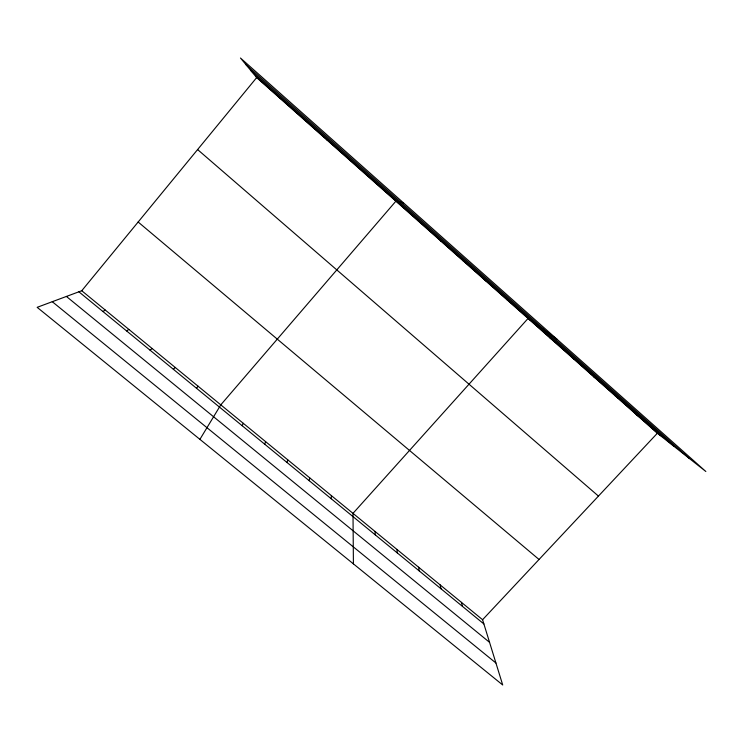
<?xml version="1.0" encoding="UTF-8"?>
<svg xmlns="http://www.w3.org/2000/svg" width="743" height="743" viewBox="0 0 743 743"><rect width="100%" height="100%" fill="white"/><g stroke="black" fill="none" stroke-linecap="round" stroke-linejoin="round"><path stroke-width="1.11" d="M331.22 498.748L331.415 495.646M309.237 480.721L309.655 477.786M287.077 462.545L287.717 459.778M264.722 444.212L265.595 441.621M242.181 425.72L243.286 423.315M199.913 439.354L220.792 404.851L395.898 201.167L403.542 202.904M196.514 388.273L198.102 386.23M81.749 290.736L482.579 619.718L502.705 684.981L37.15 307.333L81.749 290.736L256.669 77.597L240.472 58.019L705.85 471.499L657.369 433.225L256.669 77.597M482.579 619.718L657.369 433.225M173.388 369.308L175.227 367.46M150.067 350.185L152.157 348.523M126.542 330.886L128.883 329.428M102.822 311.428L105.422 310.165M418.402 221.135L419.126 221.46M440.71 240.936L441.676 241.466M462.824 260.561L464.022 261.304M484.752 280.027L486.173 280.965M506.494 299.318L508.138 300.46M556.971 339.226L528.05 318.459L352.999 513.357L353.417 563.881M550.08 338L552.16 339.532M571.906 357.374L574.209 359.101M593.546 376.58L596.062 378.503M615.009 395.629L617.73 397.737M636.277 414.51L639.212 416.804M52.27 301.704L495.934 663.025M66.396 296.448L489.563 642.351M78.888 291.804L483.888 623.953M138.142 222.008L539.037 559.479M197.601 149.566L598.449 496.092M245.989 64.687L689.485 458.589M251.115 70.882L674.133 446.459M255.629 76.343L660.508 435.704M279.619 97.63L280.39 98.643M303.385 118.731L303.896 119.512M326.948 139.638L327.199 140.195M461.422 602.359L462.527 606.437M440.097 584.852L440.998 588.781M418.597 567.206L419.275 570.968M396.911 549.402L397.384 553.006M375.048 531.459L375.299 534.895"/></g></svg>
